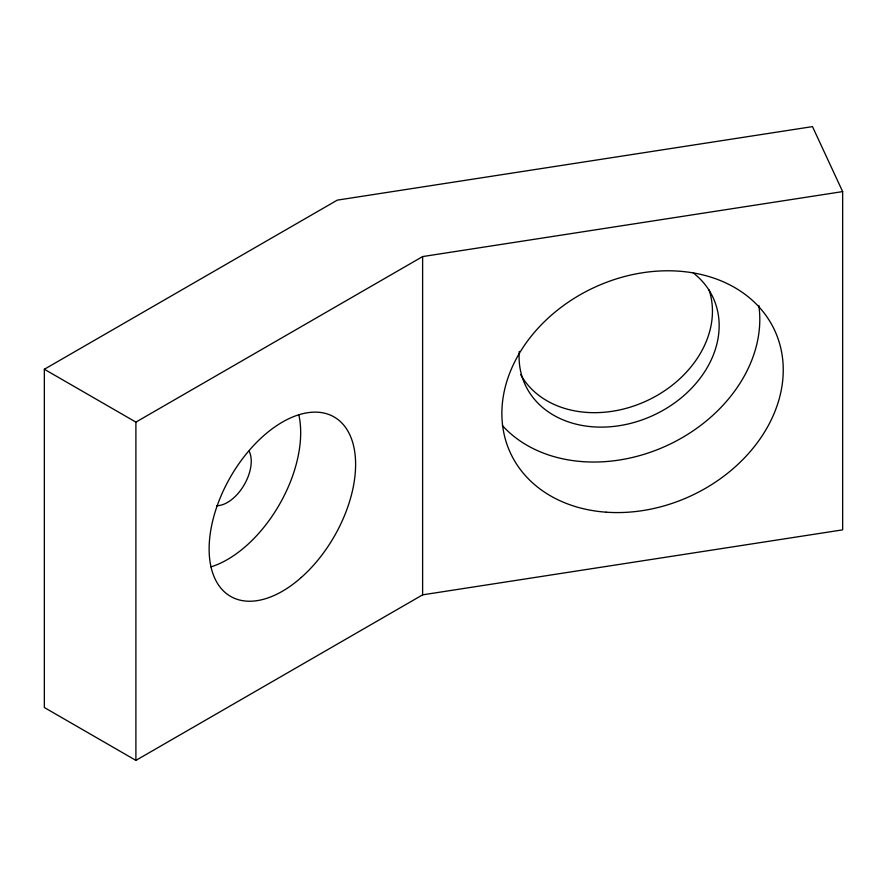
<?xml version="1.0" encoding="UTF-8"?>
<svg xmlns="http://www.w3.org/2000/svg" width="887" height="887" viewBox="0 0 887 887"><rect width="100%" height="100%" fill="white"/><g stroke="black" fill="none" stroke-linecap="round" stroke-linejoin="round"><path stroke-width="1.33" d="M44.35 369.258L337.293 200.129L812.492 126.619L842.65 191.603L842.65 529.861L422.622 594.844L135.899 760.381L44.35 707.527L44.35 369.258L135.899 422.112L422.622 256.576L842.65 191.603M422.622 256.576L422.622 594.844M135.899 422.112L135.899 760.381M758.806 305.427A145.645 114.866 -24.9 0 1 668.044 445.063A145.645 114.866 -24.9 0 1 502.341 425.527M693.213 272.874A103.568 81.682 -24.9 0 1 652.255 415.815A103.568 81.682 -24.9 0 1 519.261 351.407M709.046 289.872A103.568 81.682 -24.9 0 1 645.348 401.456A103.568 81.682 -24.9 0 1 520.625 374.547M298.797 414.728A103.568 59.795 -60 0 1 210.951 566.882M249.18 451.239A33.662 19.436 -60 0 1 243.825 485.455A33.662 19.436 -60 0 1 216.628 505.701M606.154 512.187A145.645 114.866 -24.9 0 0 778.453 339.887A145.645 114.866 -24.9 0 0 543.088 322.979A145.645 114.866 -24.9 0 0 606.154 512.187M301.325 577.426A103.568 59.795 -60 0 0 334.155 416.99A103.568 59.795 -60 0 0 211.627 525.636A103.568 59.795 -60 0 0 301.325 577.426"/></g></svg>
